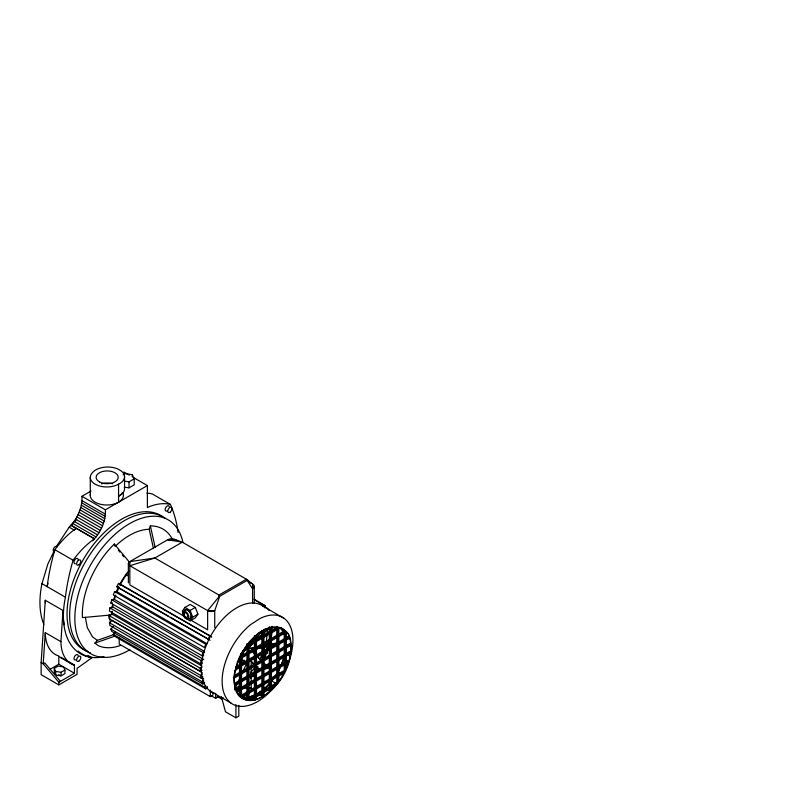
<?xml version="1.0" encoding="UTF-8"?>
<svg xmlns="http://www.w3.org/2000/svg" width="799" height="799" viewBox="0 0 799 799"><rect width="100%" height="100%" fill="white"/><g stroke="black" fill="none" stroke-linecap="round" stroke-linejoin="round"><path stroke-width="1.2" d="M111.88 614.89L112.08 611.265M112.269 607.639L112.399 605.223M267.775 628.364L266.377 641.497M87.8 655.33L91.965 657.727L77.064 668.344L77.064 674.356L58.836 684.883L41.129 674.666L41.129 662.631L45.293 600.279L63.001 610.496A93.912 54.222 -60 0 0 64.17 624.768M58.836 682.266L74.437 673.247L74.437 665.018L72.559 664.359A48.869 28.215 -60 0 1 60.924 641.677L45.293 632.658L43.206 663.839L58.836 682.266L58.836 684.883M60.924 641.677L63.001 610.496M178.107 532.504A171.775 99.176 -60 0 0 170.417 504.439A70.062 40.449 -60 0 0 147.376 507.495L147.376 485.572L105.378 509.822C106.037 520.499 101.353 530.936 94.402 538.846L70.931 525.342C77.912 517.432 82.597 506.985 81.947 496.289L91.076 491.015M111.83 614.411L112.12 611.714M112.599 607.22L112.859 604.823M269.403 639.929L269.643 637.632M285.812 646.521L285.922 641.787M288.888 661.083L287.84 660.473L285.293 661.952L286.332 662.551L288.888 661.083L290.297 656.339L291.026 645.262L286.332 647.969L284.244 646.771L278.891 649.857M183.9 612.054C185.508 604.593 195.276 616.508 189.333 618.806M242.696 687.819L251.186 687.979L242.716 687.599M203.755 659.475L112.609 606.85L109.872 607.869L109.423 611.095L200.569 663.719L202.397 663.04M200.569 663.719L201.018 660.493L202.846 659.814M183.89 611.714C186.097 604.673 195.356 617.148 189.093 618.845M113.848 599.44L114.716 595.974M265.797 643.804L263.74 650.506M203.735 655.47L201.997 655.739L110.851 603.115L111.74 599.779L114.347 599.37L204.424 651.375M201.997 655.739L202.886 652.403L204.624 652.124M114.457 599.44L115.735 595.135M266.516 649.617L268.764 642.076L267.905 645.382M281.228 665.018L283.815 657.597M249.028 698.666L254.382 695.579L256.469 696.778L256.469 699.415C280.489 689.827 297.488 659.205 288.539 634.266C275.196 616.299 251.495 635.784 243.885 649.607C232.769 663.749 225.797 705.747 255.36 699.794C271.88 694.501 283.106 678.351 288.449 662.531L287.41 661.932M43.855 624.419A82.497 47.63 -60 0 1 41.977 583.66L47.85 564.044L54.052 551.18M153.498 548.603L149.203 529.288L150.362 525.902A66.726 38.522 -60 0 1 172.125 538.796M281.358 665.477L283.995 657.837M114.637 591.57L113.328 594.925L204.474 647.55L205.782 644.194L114.637 591.57L117.034 591.779L207.111 643.784M115.915 592.738L118.612 586.496M260.134 658.845L262.392 653.632M244.124 651.315L246.162 646.89M244.963 650.346L246.492 647.03M234.516 689.687L246.761 663.16M116.774 592.329L119.071 587.545M120 585.607L121.618 582.241A47.88 27.645 -60 0 1 128.629 571.984M263.41 656.728L266.017 651.305M278.202 671.31L280.219 667.115M56.12 546.896L69.263 527.1L76.714 519.26M210.057 640.219L116.794 586.766L118.462 583.49L120.589 584.329L211.735 636.953L118.462 583.49M207.93 639.39L209.608 636.114M278.222 671.38L280.309 667.445M119.52 584.409L125.623 574.691L128.859 570.965M262.731 606.481L263.79 604.833L254.142 599.26M264.399 607.819L265.468 606.171L263.79 604.833M257.917 666.496L256.179 669.033L256.179 671.08M277.003 684.014L271.8 681.008L273.108 679.08M275.076 676.204L277.043 673.317M275.965 683.415L276.294 682.925L277.333 683.535M184.919 607.43L182.312 611.135L184.919 617.847L190.122 620.853L195.336 617.847L197.942 614.141L195.336 607.43L190.122 604.424L184.919 607.43L190.122 610.436L192.729 617.148L190.122 620.853M271.8 681.008L273.767 678.361M275.076 676.593L276.394 674.835M290.886 645.342C292.094 623.839 266.826 622.91 255.43 636.134L255.36 636.174C246.262 644.733 239.261 655.699 236.154 667.844L240.489 665.337L240.489 658.656L239.001 659.515M207.58 686.651L205.782 688.888L114.637 636.274L113.328 634.416L115.136 632.179M205.782 688.888L204.474 687.04L205.673 685.542M190.342 619.834L207.63 629.812L207.63 610.626L219.066 596.663L218.986 595.035L154.866 558.012L129.838 561.607L129.838 584.898L183.86 616.089M120.369 645.542A66.726 38.522 -60 0 1 98.457 645.752L94.911 643.135L97.328 640.369L113.798 634.586M250.786 672.279L254.022 668.563M92.634 540.723L94.402 538.846A64.429 37.203 -60 0 0 73.109 560.239A171.775 99.176 -60 0 0 65.418 597.193A82.497 47.63 -60 0 0 104.04 656.698M269.503 683.425L264.918 688.269L257.538 693.652L262.122 690.676M74.467 530.107L76.145 528.349A64.379 37.173 -60 0 0 54.881 549.722A171.775 99.176 -60 0 0 47.191 586.666A82.397 47.57 -60 0 1 47.95 583.26M204.624 682.286L202.886 684.024L111.74 631.4L110.851 629.083L113.458 626.486M202.886 684.024L201.997 681.707L203.735 679.979M263.66 689.477L269.273 684.064M249.618 643.744L254.122 639.46M255.92 637.742L264.928 629.163M250.746 643.165L254.352 639.739M257.048 637.163L258.856 635.445M248.938 646.93L253.443 642.636M257.048 639.21L269.653 627.195M249.168 647.21L253.673 642.915M259.076 637.772L269.882 627.475M234.586 671.45L239.201 667.075M242.696 663.729L244.604 661.932M202.846 676.653L201.018 678.081L109.872 625.457L109.423 622.751L112.16 620.623L202.227 672.618M201.018 678.081L200.569 675.375L202.397 673.957M123.126 474.826L125.203 473.617L132.324 474.716L134.222 478.831L134.222 484.843L129.019 487.849L124.274 487.11M124.274 481.098L129.019 481.837L134.222 478.831M202.097 670.171L200.239 671.24L109.093 618.616L109.093 615.61L111.87 614.012L201.947 666.006M50.177 669.222L58.816 664.229L74.437 673.247M54.272 668.364L58.177 666.106L63.511 666.935L64.939 670.011L64.939 673.617L61.034 675.874L55.7 675.045L54.272 671.969L54.272 668.364L55.7 671.44L55.7 675.045M55.7 671.44L61.034 672.269L64.939 670.011M190.122 610.436L195.336 607.43M192.729 617.148L197.942 614.141M109.093 615.61L200.239 668.234L202.097 667.165M249.028 643.425L255.43 639.739M256.499 639.12L261.852 636.024L263.93 637.232L270.362 633.517L270.362 640.209L263.93 643.914L262.891 643.315L269.313 639.609L271.4 640.808L277.822 637.103L277.822 643.794L271.4 647.5L271.4 640.808M271.4 632.918L271.4 639.609L277.822 635.894L277.822 629.212L271.4 632.918L269.313 631.719L262.891 635.425L263.93 636.024L270.362 632.319L270.362 627.515M271.43 630.501L276.784 627.405L277.822 628.004L277.822 626.965M246.771 645.932L247.96 645.252L247.96 644.134L246.921 643.595M277.822 628.004L271.4 631.719L271.4 627.205M245.413 647.919L247.96 646.451L247.96 653.143L241.538 656.848L240.489 656.249L246.921 652.543L248.998 653.742L255.43 650.036L255.43 656.718L248.998 660.433L248.998 653.742M248.998 645.852L255.43 642.136L255.43 648.828L248.998 652.543L248.998 645.852L246.921 644.643M256.469 641.537L262.891 637.832L262.891 644.523L256.469 648.229L256.469 641.537L254.382 640.339L254.382 636.733M280.069 627.914L278.861 628.603L278.861 635.295L285.293 631.59L284.244 630.391L286.332 632.189L286.332 638.88L285.293 638.271L288.279 636.553L289.328 637.153L286.332 638.88M249.028 651.315L254.382 648.229L256.469 649.427L262.891 645.722L262.891 652.413L256.469 656.119L256.469 649.427M256.499 647.01L261.852 643.914L263.93 645.123L270.362 641.407L270.362 648.099L263.93 651.804L262.891 651.205L269.313 647.5L271.4 648.698L277.822 644.993L277.822 651.684L271.4 655.39L271.4 648.698M271.43 638.391L276.784 635.295L278.861 636.503L285.293 632.788L285.293 639.48L278.861 643.185L278.861 636.503M278.891 634.076L284.244 630.99M239.8 657.847L241.538 658.056L247.96 654.341L247.96 661.033L241.538 664.738L240.489 664.139L246.921 660.433L248.998 661.632L255.43 657.927L255.43 664.608L248.998 668.324L248.998 661.632M286.332 632.189L285.443 631.5M235.985 666.746L239.45 664.738L241.538 665.947L247.96 662.231L247.96 668.923L241.538 672.628L240.489 672.029L246.921 668.324L248.998 669.522L255.43 665.817L255.43 672.508L248.998 676.214L248.998 669.522M249.028 659.215L254.382 656.119L256.469 657.327L262.891 653.612L262.891 660.304L256.469 664.009L256.469 657.327M256.499 654.9L261.852 651.804L263.93 653.013L270.362 649.307L270.362 655.989L263.93 659.704L262.891 659.095L269.313 655.39L271.4 656.588L277.822 652.883L277.822 659.574L271.4 663.28L271.4 656.588M271.43 646.281L276.784 643.185L278.861 644.394L285.293 640.678L285.293 647.37L278.861 651.075L278.861 644.394M278.891 641.967L284.244 638.88L286.332 640.079L286.332 646.771L285.293 646.171L289.847 643.535L290.886 644.144L286.332 646.771M286.332 640.079L289.757 638.101M234.536 675.465L239.45 672.628L241.538 673.837L247.96 670.121L247.96 676.813L241.538 680.528L240.489 679.919L246.921 676.214L248.998 677.412L255.43 673.707L255.43 680.398L248.998 684.104L248.998 677.412M249.028 667.105L254.382 664.009L256.469 665.217L262.891 661.502L262.891 668.194L256.469 671.899L256.469 665.217M256.499 662.79L261.852 659.704L263.93 660.903L270.362 657.197L270.362 663.879L263.93 667.594L262.891 666.995L269.313 663.28L271.4 664.488L277.822 660.773L277.822 667.465L271.4 671.17L271.4 664.488M271.43 654.171L276.784 651.075L278.861 652.284L285.293 648.568L285.293 655.26L278.861 658.975L278.861 652.284M234.596 676.633L240.489 673.237L240.489 666.546L235.725 669.292C230.102 682.825 237.972 704.898 255.36 699.794M234.736 684.443L240.489 681.128L240.489 674.436L234.457 677.922L233.418 677.322M119.201 637.472L119.201 644.044L210.347 696.658L212.943 695.16L212.943 692.683M234.656 683.295L239.45 680.528L241.538 681.727L247.96 678.021L247.96 684.703L241.538 688.418L240.489 687.809L246.921 684.104L248.998 685.312L255.43 681.597L255.43 688.289L248.998 691.994L248.998 685.312M249.028 674.995L254.382 671.899L256.469 673.108L262.891 669.392L262.891 676.084L256.469 679.789L256.469 673.108M256.499 670.681L261.852 667.594L263.93 668.793L270.362 665.088L270.362 671.779L263.93 675.485L262.891 674.885L269.313 671.17L271.4 672.378L277.822 668.663L277.822 675.355L271.4 679.06L271.4 672.378M271.43 662.061L276.784 658.975L278.861 660.174L285.293 656.468L285.293 663.15L278.861 666.865L278.861 660.174M278.891 657.747L284.244 654.661L286.332 655.859L290.606 653.392M286.332 654.661L290.746 652.114L289.707 651.515L285.293 654.061L286.332 654.661L286.332 647.969M234.876 685.572L240.489 682.326L240.489 689.018L236.594 691.265M210.287 695.22L215.65 698.316L218.546 696.648M217.148 696.418L221.443 698.895L223.37 697.777M235.555 690.666L239.45 688.418L241.538 689.617L247.96 685.912L247.96 692.593L241.538 696.309L240.489 695.709L246.921 691.994L248.998 693.202L255.43 689.487L255.43 696.179L248.998 699.884L248.998 693.202M249.028 682.885L254.382 679.789L256.469 680.998L262.891 677.292L262.891 683.974L256.469 687.689L256.469 680.998M256.499 678.571L261.852 675.485L263.93 676.683L270.362 672.978L270.362 679.669L263.93 683.375L262.891 682.775L269.313 679.06L271.4 680.269L277.822 676.553L277.822 682.905M271.43 669.952L276.784 666.865L278.861 668.064L285.293 664.359L285.293 671.04L278.861 674.756L278.861 668.064M278.891 665.647L284.244 662.551L286.332 663.759L286.332 668.244L285.293 667.644M237.033 692.224L240.489 690.216L240.489 696.728L239.45 696.129L239.45 689.617M286.332 663.759L288.449 662.531M249.028 690.775L254.382 687.689L256.469 688.888L262.891 685.182L262.891 691.864L256.469 695.579L256.469 688.888M256.499 686.471L261.852 683.375L263.93 684.573L270.362 680.868L270.362 687.559L263.93 691.265L262.891 690.666L269.313 686.96L271.4 688.159L275.096 686.021M271.43 677.842L276.784 674.756L278.861 675.954L284.074 672.948M278.821 673.577L283.825 670.691L284.873 671.29M256.499 694.361L261.852 691.265L263.93 692.473L270.362 688.758L270.362 691.135M271.35 685.782L276.294 682.925M277.383 683.505L271.4 686.96L271.4 680.269M250.387 700.294L255.43 697.377L255.43 699.764L250.147 696.788L243.276 697.477L247.96 700.324L247.96 693.802L241.538 697.697M256.469 696.778L262.891 693.073L262.891 696.568M221.593 697.517L225.498 711.799L235.915 717.812L238.811 716.144L238.811 705.317M235.725 684.903L238.771 683.375M254.372 695L250.147 696.788L254.472 695.31M255.43 698.716L254.382 699.155L254.382 696.778M272.329 645.003L276.724 643.205L276.784 637.612M271.34 645.812L276.834 643.555M94.911 643.135L115.555 635.884M175.84 539.764A5.773 3.336 0 0 0 167.67 539.764L182.282 542.181L175.84 539.764L167.67 539.764L129.838 561.607A5.024 2.896 0 0 0 129.838 565.712L154.866 558.012L182.282 542.181L246.402 579.205L252.574 584.069L252.574 603.215M265.398 668.733L268.704 667.934L259.885 670.381M250.477 648.289L254.042 647.56M263.55 645.642L276.634 642.995M250.586 648.638L254.152 647.919M258.906 646.95L276.744 643.345M258.157 648.099L260.534 647.619M266.476 646.421L268.854 645.942M257.078 648.688L270.152 646.051M237.243 661.702L244.384 660.264M238.202 661.622L244.144 660.413M110.851 603.115L112.589 602.846M110.652 615.01L82.457 617.607A66.726 38.522 -60 0 1 114.327 544.029L129.818 562.606M183.42 615.22L184.459 615.15M271.4 627.525L269.313 627.025M241.498 697.477L246.971 697.457M219.066 596.663L247.73 580.064M129.838 565.712L207.63 610.626L214.731 610.626L219.575 596.663L218.986 595.035L246.402 579.205L252.574 588.783A5.773 3.336 0 0 0 252.574 584.069M265.218 652.973L267.625 653.183M247.44 699.874L246.921 699.714L246.921 694.281M58.816 655.999L56.939 655.34A48.869 28.215 -60 0 1 45.293 632.658M116.794 586.766L168.239 616.079M123.935 472.039L129.268 475.115M133.523 477.582L147.376 485.572M170.417 504.439L152.18 493.912A70.062 40.449 -60 0 0 146.886 493.163M249.328 582.191L251.485 583.44M81.947 496.289L105.378 509.822M254.741 599.979L265.468 606.171M81.947 500.613L105.378 514.147M264.409 606.631L267.625 608.478L268.923 610.336M284.224 618.456L263.4 606.431A50.067 28.904 -60 0 0 211.056 635.315A50.067 28.904 -60 0 0 214.801 693.442M81.728 502.851L105.158 516.384M81.328 505.158L104.769 518.691M80.759 507.515L104.2 521.038M80.03 509.882L103.461 523.415M280.829 627.585L282.906 628.793M79.131 512.259L102.572 525.792M277.822 627.215L276.784 626.616L276.784 627.405M279.52 627.465L282.237 629.982L287.44 632.998M285.293 632.788L284.244 632.189L284.244 638.88M78.082 514.616L101.523 528.149M286.122 636.883L290.297 639.29M76.894 516.923L100.334 530.456M75.575 519.17L99.016 532.703M276.784 636.503L277.822 637.103M270.362 633.517L269.313 632.918L269.313 639.609M74.137 521.338L97.578 534.861M291.265 647.25L286.052 644.244L285.642 640.838M72.599 523.385L96.04 536.918M71.051 525.213L94.492 538.746M276.784 644.394L277.822 644.993M69.203 527.19L74.407 530.196M254.382 635.535L255.43 636.134L255.43 640.938L248.998 644.643L248.998 642.885M287.171 654.541L290.297 656.339M276.784 652.284L277.822 652.883M262.891 645.722L261.852 645.123L261.852 651.804M282.237 662.92L287.44 665.927M276.784 660.174L277.822 660.773M262.891 653.612L261.852 653.013L261.852 659.704M125.623 574.691L127.361 575.689M285.293 670.411L284.244 669.812L284.244 664.968M276.784 668.064L277.822 668.663M262.891 661.502L261.852 660.903L261.852 667.594M247.96 654.341L246.921 653.742L246.921 660.433M278.741 672.958L282.906 675.365M240.489 653.642L241.538 654.241L241.538 656.848M54.881 549.712L73.109 560.239M254.382 665.217L255.43 665.817M170.387 617.317L208.988 639.6M277.822 682.815L276.784 682.206L276.784 675.954M254.382 673.108L255.43 673.707M254.382 680.998L255.43 681.597M269.313 690.426L270.362 691.025M111.74 599.779L202.886 652.403M268.045 690.066L270.122 691.275M240.489 674.436L239.45 673.837L239.45 680.528M254.382 688.888L255.43 689.487M240.489 682.326L239.45 681.727L239.45 688.418M262.891 695.19L263.93 695.789L263.93 692.473M109.872 607.869L201.018 660.493M262.891 696.548L261.852 695.949L261.852 693.632M259.615 694.85L262.741 696.658M41.977 583.66L65.418 597.193M109.423 622.751L200.569 675.375M201.388 677.252L203.535 678.491M110.851 629.083L201.997 681.707M113.328 634.416L204.474 687.04M210.007 690.945L230.841 702.97M60.904 657.207L67.146 660.813M69.233 662.011L74.437 665.018M74.437 665.597L58.816 656.578L58.816 664.229M41.129 662.631L43.206 663.839L44.774 662.93L60.394 681.357M97.328 640.369L92.504 636.823L87.351 627.754L85.333 617.277M257.328 656.428L260.834 659.974M263.45 662.631L268.704 667.934M252.973 652.334L254.721 654.101M257.338 656.758L260.844 660.294M263.46 662.95L268.714 668.264M251.136 661.202L254.631 664.738M256.379 666.516L259.006 669.172M250.267 660.643L254.641 665.068M256.389 666.835L259.016 669.492M240.479 656.938L242.227 658.706M279.95 627.325L283.325 631.26M118.322 550.181L119.9 552.079M122.267 554.915L123.845 556.803M288.279 636.553L288.719 637.502M282.237 629.982L284.614 635.235M114.327 544.029L115.166 546.406A63.021 36.384 -60 0 1 149.203 529.288M284.035 633.267L284.734 635.275M150.362 525.902L155.116 547.245M109.014 614.91L110.402 622.121M289.847 643.535L289.977 644.663M286.332 655.859L286.332 662.551M284.244 640.079L284.244 646.771M284.244 647.969L284.244 654.661M284.244 655.859L284.244 662.551M278.861 675.954L278.861 681.287M276.784 629.722L276.784 635.295M276.784 645.502L276.784 651.075M276.784 653.392L276.784 658.975M276.784 661.292L276.784 666.865M276.784 669.182L276.784 674.756M271.4 688.159L271.4 689.927M269.313 628.194L269.313 631.719M269.313 640.808L269.313 647.5M269.313 648.698L269.313 655.39M269.313 657.707L269.313 663.28M269.313 665.597L269.313 671.17M269.313 673.487L269.313 679.06M269.313 681.377L269.313 686.96M264.859 653.712L264.859 658.406M263.93 630.281L263.93 636.024M263.93 637.232L263.93 643.914M263.93 645.123L263.93 651.804M263.93 653.013L263.93 659.704M263.93 660.903L263.93 667.594M263.93 668.793L263.93 675.485M263.93 676.683L263.93 683.375M263.93 684.573L263.93 691.265M262.891 630.701L262.891 636.623L256.469 640.339L256.469 635.375M261.852 631.3L261.852 636.024M261.852 638.341L261.852 643.914M261.852 668.793L261.852 675.485M261.852 676.683L261.852 683.375M261.852 685.692L261.852 691.265M254.382 641.537L254.382 648.229M254.382 649.427L254.382 656.119M254.382 658.436L254.382 664.009M254.382 666.326L254.382 671.899M254.382 674.216L254.382 679.789M254.382 682.116L254.382 687.689M254.382 690.006L254.382 695.579M254.262 586.426L254.262 603.265M253.283 674.206L253.283 676.344M251.186 659.355L251.156 688.189M246.921 646.96L246.921 652.543M246.921 661.632L246.921 668.324M246.921 669.522L246.921 676.214M246.921 677.412L246.921 684.104M246.921 686.421L246.921 691.994M242.616 650.815L242.616 654.551M242.247 652.074L242.247 654.561M241.538 658.056L241.538 664.738M241.538 665.947L241.538 672.628M241.538 673.837L241.538 688.418M241.538 689.617L241.538 696.309M240.489 656.408L240.489 657.447M239.45 659.165L239.45 664.738M239.45 667.055L239.45 672.628M235.915 704.588L235.915 717.812M221.443 696.648L221.443 698.895M215.65 693.472L215.65 698.316M214.731 627.465L214.731 610.626A5.024 2.896 0 0 1 207.63 610.626M210.347 690.096L210.347 696.658M200.239 668.234L200.239 671.24M132.324 474.716L132.324 477.123M129.019 481.837L129.019 487.849M128.369 563.665L128.369 582.9M124.544 476.514L124.544 488.549A16.819 9.708 0 0 1 118.572 496.189A16.569 9.568 0 0 0 122.427 492.693M118.572 484.164A16.569 9.568 0 0 1 96.759 484.993A16.569 9.568 0 0 1 92.494 472.608A16.819 9.708 0 0 1 117.962 469.033L121.428 471.11A16.819 9.708 0 0 1 118.572 484.164L118.572 502.201M90.277 477.393L90.277 495.44M61.034 672.269L61.034 675.874M90.497 652.953A77.343 44.654 -60 0 1 84.624 563.295A77.343 44.654 -60 0 1 165.403 518.411M249.717 647.989A7.361 4.255 -60 0 1 252.144 650.236M244.514 661.412A7.361 4.255 -60 0 1 241.907 657.707M242.606 654.301A7.361 4.255 -60 0 1 247.121 648.688M91.965 657.727A93.912 54.222 -60 0 1 78.022 651.025M45.313 602.766A93.912 54.222 -60 0 1 45.293 600.279M122.856 492.963A16.569 9.568 0 0 1 107.575 504.998A16.569 9.568 0 0 1 90.527 493.772M101.483 483.864A11.046 6.382 0 0 1 112.529 483.755M54.652 551.67A2.946 1.698 -60 0 1 53.663 548.414A2.946 1.698 -60 0 1 57.109 546.836M87.89 651.455A77.343 44.654 -60 0 1 82.017 561.797A77.343 44.654 -60 0 1 162.796 516.903M75.486 563.704A2.946 1.698 -60 0 1 74.067 561.717A2.946 1.698 -60 0 1 76.364 558.511A2.946 1.698 -60 0 1 78.182 559.939M167.171 510.871A2.946 1.698 -60 0 1 165.163 509.742A2.946 1.698 -60 0 1 166.961 506.206A2.946 1.698 -60 0 1 169.278 506.716M129.877 649.757A77.343 44.654 -60 0 1 75.006 623.17A77.343 44.654 -60 0 1 121.448 529.028A77.343 44.654 -60 0 1 182.911 542.261M76.025 659.724A2.946 1.698 -60 0 1 74.017 658.596A2.946 1.698 -60 0 1 75.815 655.05A2.946 1.698 -60 0 1 78.132 655.56M59.605 674.925A3.685 2.127 0 0 1 58.657 674.845M286.901 666.586A50.067 28.904 -60 0 0 259.975 618.526L250.746 624.518A50.067 28.904 -60 0 0 224.859 695.32A50.067 28.904 -60 0 0 277.453 683.005M283.785 672.978A50.067 28.904 -60 0 1 282.616 675.075M272.059 626.336A50.067 28.904 -60 0 1 272.02 631.11M271.94 632.209A50.067 28.904 -60 0 1 271.57 635.614M269.902 643.704A50.067 28.904 -60 0 1 268.584 648.049M267.805 650.236A50.067 28.904 -60 0 1 264.06 658.835M258.656 668.074A50.067 28.904 -60 0 1 256.619 670.98M254.472 673.787A50.067 28.904 -60 0 1 250.566 678.291M240.439 687.18A50.067 28.904 -60 0 1 235.286 690.346M209.887 635.435A5.024 2.896 0 0 1 209.258 635.305M128.749 588.823A5.024 2.896 0 0 1 128.539 588.464M238.811 686.241L235.915 688.109L235.915 689.807L238.811 687.919L238.811 686.241M99.505 481.897A11.046 6.382 0 0 0 117.902 478.851A11.046 6.382 0 0 0 104.13 471.18A11.046 6.382 0 0 0 99.505 481.897M79.171 564.623A2.946 1.698 -60 0 0 80.23 560.029A2.946 1.698 -60 0 0 76.714 562.995A2.946 1.698 -60 0 0 79.171 564.623M79.171 660.853A2.946 1.698 -60 0 0 80.23 656.259A2.946 1.698 -60 0 0 76.714 659.215A2.946 1.698 -60 0 0 79.171 660.853M170.317 512.009A2.946 1.698 -60 0 0 171.376 507.415A2.946 1.698 -60 0 0 167.86 510.371A2.946 1.698 -60 0 0 170.317 512.009M184.09 614.031A2.557 1.478 60 0 0 186.796 617.407A2.557 1.478 60 0 0 186.796 613.792A2.557 1.478 60 0 0 184.09 614.031M183.021 613.422A4.065 2.347 60 0 0 187.336 618.786A4.065 2.347 60 0 0 187.336 613.033A4.065 2.347 60 0 0 183.021 613.422"/></g></svg>
